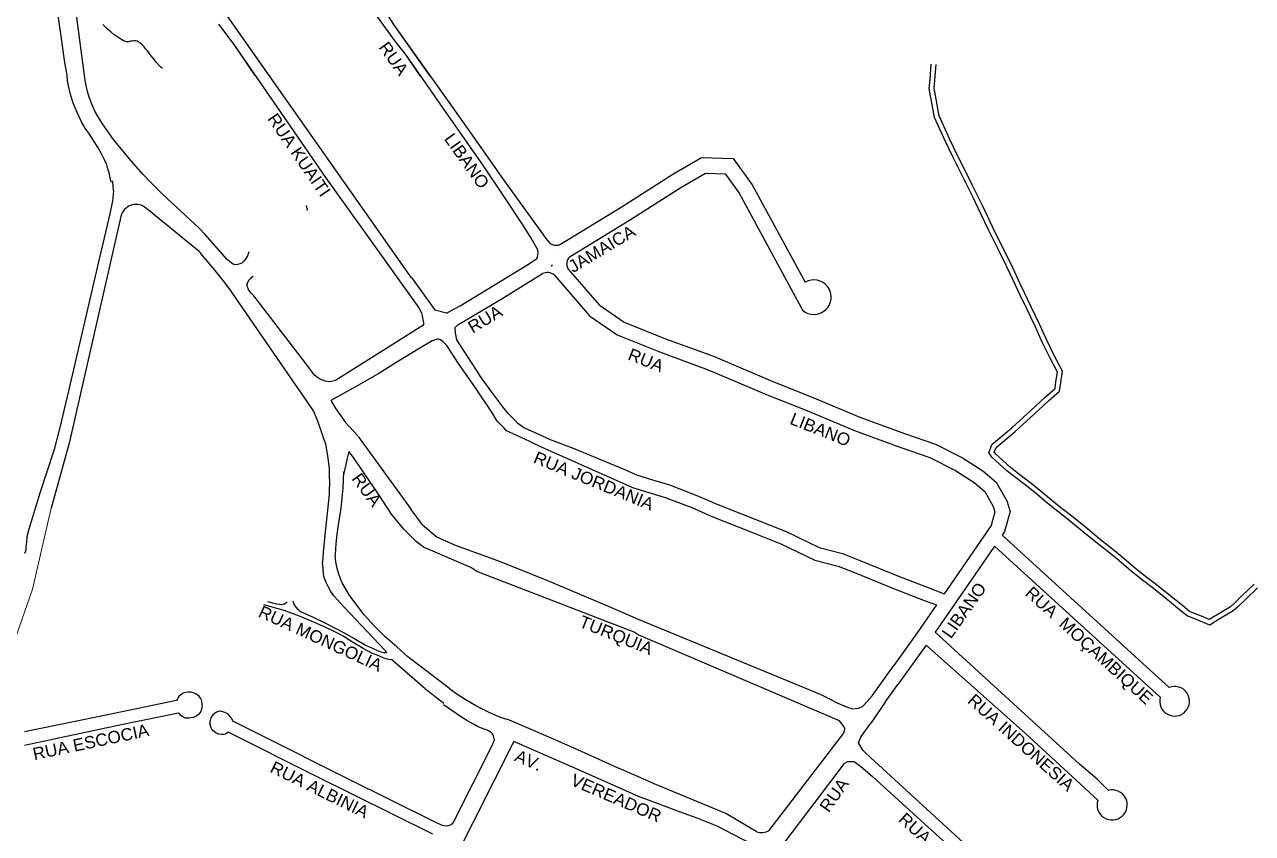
# Model space of a CAD drawing. Header units: millimetres. Extents: x 583 to 26013, y 350 to 21391.
# Drawn here: x 15091 to 16091, y 15266 to 15925 of the extents above; entities that cross this region are included whole.
import ezdxf

# ---------------------------------------------------------------- set-up
doc = ezdxf.new("R2010")
doc.units = ezdxf.units.MM
for name, color, linetype in [('105-QUADRAS_ESTRADAS', 80, 'Continuous'), ('110-CERCA_DE_ARAME', 10, 'Continuous'), ('145-', 130, 'Continuous')]:
    doc.layers.add(name, color=color, linetype=linetype)
doc.styles.add('EU', font='arial.ttf', dxfattribs={"height": 10})

msp = doc.modelspace()

# ---------------------------------------------------------------- linework, layer by layer
at = {"color": 0, "linetype": 'Continuous'}
for p, q in [((15533.98996, 15725.97967), (15559.052, 15696.82597)), ((15881.11907, 15500.22698), (16016.08877, 15377.2785)), ((15887.27842, 15509.2254), (16023.36169, 15385.26253))]:
    msp.add_line(p, q, dxfattribs=at)
at = {"color": 0, "linetype": 'Continuous', "lineweight": 20}
for p, q in [((15097.76941, 15465.21127), (15112.91551, 15531.20241)), ((15069.21551, 15384.00241), (15097.76941, 15465.21127))]:
    msp.add_line(p, q, dxfattribs=at)
at = {"color": 0, "linetype": 'Continuous'}
for points in [[(16095.30476, 15466.45532), (16085.69403, 15457.15603), (16079.19941, 15450.8723), (16075.50105, 15447.70677), (16065.94939, 15441.90278), (16061.19882, 15439.01613), (16056.39281, 15436.09579), (16048.04769, 15439.48644), (16037.91545, 15443.60319), (16031.83803, 15448.55205), (16025.15013, 15453.99802), (16017.33753, 15460.35985), (16009.38523, 15466.5241), (16000.5981, 15473.33546), (15992.08133, 15480.2379), (15982.29625, 15488.6003), (15974.94117, 15494.5118), (15964.924, 15502.47151), (15952.55429, 15512.61148), (15940.13529, 15522.60838), (15932.65433, 15528.46882), (15923.45371, 15535.94375), (15915.43086, 15542.58115), (15908.36625, 15548.32644), (15898.22868, 15556.19539), (15891.21101, 15561.64262), (15881.90152, 15570.04281), (15878.95019, 15572.75949), (15876.4799, 15576.69373), (15877.68865, 15579.82598), (15878.96112, 15583.12334), (15895.23358, 15596.7885), (15910.64459, 15610.8772), (15922.47291, 15621.60759), (15930.37937, 15628.73456), (15931.15266, 15634.22653), (15932.25643, 15642.06571), (15926.15593, 15653.92137), (15919.95416, 15666.50697), (15914.13465, 15679.58843), (15907.37822, 15693.63272), (15901.9429, 15704.89907), (15898.07665, 15712.91168), (15891.21529, 15727.77405), (15883.97985, 15742.1554), (15876.16669, 15758.15982), (15867.63122, 15776.0931), (15863.65895, 15784.24999), (15859.4256, 15792.94301), (15854.51902, 15802.85432), (15846.91852, 15817.99022), (15841.1218, 15829.97284), (15836.18818, 15840.7145), (15832.08658, 15849.64466), (15827.95662, 15873.1536), (15827.95662, 15873.1536), (15828.56791, 15880.41577), (15829.63554, 15893.09932)], [(16092.52179, 15469.32849), (16082.91256, 15460.03065), (16076.5057, 15453.83183), (16073.14656, 15450.95664), (16063.87223, 15445.32117), (16059.12166, 15442.43452), (16056.0348, 15440.55881), (16049.55336, 15443.19223), (16039.97641, 15447.08337), (16034.36376, 15451.65377), (16027.67587, 15457.09974), (16019.82605, 15463.49187), (16011.83582, 15469.68552), (16003.08296, 15476.47033), (15994.64039, 15483.31263), (15984.84912, 15491.68031), (15977.43836, 15497.63657), (15967.43629, 15505.58427), (15955.07636, 15515.71623), (15942.62287, 15525.74089), (15935.14902, 15531.59576), (15925.98977, 15539.03708), (15917.96767, 15545.67385), (15910.8548, 15551.4584), (15900.68137, 15559.35519), (15893.78071, 15564.71159), (15884.59593, 15572.99925), (15882.05309, 15575.33992), (15880.93323, 15577.12342), (15881.42042, 15578.38587), (15882.32212, 15580.72246), (15897.8704, 15593.77946), (15913.33786, 15607.91978), (15925.1558, 15618.64075), (15934.13757, 15626.73701), (15935.11359, 15633.66883), (15936.39451, 15642.76614), (15929.72858, 15655.72063), (15923.5769, 15668.20458), (15917.76508, 15681.26877), (15910.98183, 15695.36879), (15905.54555, 15706.63713), (15901.69402, 15714.61925), (15894.81877, 15729.51171), (15887.56387, 15743.93174), (15879.76993, 15759.89679), (15871.2353, 15777.82831), (15867.25519, 15786.0013), (15863.01615, 15794.706), (15858.09875, 15804.63915), (15850.50643, 15819.75878), (15844.74002, 15831.67873), (15839.82311, 15842.38401), (15835.93694, 15850.84514), (15831.98602, 15873.33489), (15832.55381, 15880.08026), (15833.62145, 15892.76381)], [(15527.75833, 15746.26424), (15577.02209, 15776.59081), (15619.00102, 15803.34849), (15642.42773, 15816.96897), (15668.32561, 15816.10049), (15683.72201, 15794.70317), (15710.35048, 15745.74889), (15726.83868, 15715.32209)], [(15535.44823, 15736.2138), (15583.70609, 15765.92114), (15625.55137, 15792.59363), (15645.62512, 15804.26467), (15661.71992, 15803.72494), (15673.04042, 15787.99214), (15699.28601, 15739.74176), (15717.16854, 15706.7419), (15723.52187, 15694.82744), (15724.69847, 15692.62094)], [(15522.62186, 15721.11781), (15551.11738, 15687.97007), (15573.78102, 15672.45032), (15609.03114, 15658.27363), (15647.86046, 15644.02079), (15695.95742, 15623.52035), (15728.20981, 15610.78306), (15767.19774, 15594.47145), (15803.89742, 15581.10213), (15828.46298, 15572.55045), (15849.22478, 15562.09836), (15864.59811, 15552.12141), (15873.15635, 15544.83663), (15880.12979, 15532.6425), (15881.45535, 15528.43602), (15878.44411, 15517.19212), (15840.0599, 15461.3899)], [(15559.052, 15696.82597), (15579.3776, 15682.90728), (15613.26304, 15669.27943), (15652.20605, 15654.98486), (15700.43499, 15634.42816), (15732.65083, 15621.70531), (15771.4931, 15605.45464), (15807.85346, 15592.20893), (15833.07167, 15583.43005), (15855.10222, 15572.33924), (15871.65785, 15561.595), (15882.36784, 15552.47865), (15890.9937, 15537.39502), (15893.73253, 15528.70373), (15889.31146, 15512.19554), (15887.27842, 15509.2254)], [(15588.70931, 15558.78566), (15603.4929, 15554.15297), (15616.28085, 15550.28352), (15638.6972, 15541.68553), (15654.45562, 15534.73604), (15686.62547, 15522.04996), (15711.48629, 15512.16673), (15738.422, 15499.17121), (15757.16565, 15494.27412), (15772.31437, 15488.31104), (15802.87487, 15475.82527), (15828.50742, 15465.9921), (15840.0599, 15461.3899)], [(15585.47979, 15548.47983), (15600.31413, 15543.83123), (15612.77847, 15540.0597), (15634.58194, 15531.69679), (15650.29404, 15524.76773), (15682.64959, 15512.00842), (15707.13943, 15502.27267), (15734.67537, 15488.98756), (15753.81077, 15483.98812), (15768.29395, 15478.28701), (15798.89795, 15465.78347), (15824.57894, 15455.93172), (15833.91834, 15452.52699)], [(15881.11907, 15500.22698), (15865.17342, 15476.93138), (15832.79909, 15430.21187)], [(15833.91834, 15452.52699), (15818.19228, 15429.83265), (15799.04345, 15403.14647)], [(15825.41771, 15419.67814), (15802.43269, 15387.63724)]]:
    msp.add_lwpolyline(points, dxfattribs=at)
for centre, radius, start, end in [((15524.11257, 15753.7737), 8.34767, 214.04231707, 307.33646774), ((15540.49473, 15730.27376), 7.7943, 130.35033923, 213.43061716), ((15516.73755, 15713.94407), 9.27834, 50.6394553, 114.62607671), ((15733.9491, 15703.20027), 14.05334, 228.83339306, 120.39506096), ((16027.73348, 15373.97552), 12.10409, 164.16420897, 111.1728843), ((15976.88298, 15289.49934), 12.26275, 161.18408638, 103.7803603)]:
    msp.add_arc(centre, radius, start, end, dxfattribs=at)
at = {"layer": '105-QUADRAS_ESTRADAS', "color": 0, "linetype": 'Continuous'}
for p, q in [((15391.92364, 15925.23204), (15371.16364, 15958.15504)), ((15140.01551, 15884.00241), (15131.31551, 15948.70241)), ((15254.2141, 15934.87128), (15405.94023, 15718.86888)), ((15254.2141, 15934.87128), (15290.2141, 15883.87128)), ((15392.94082, 15911.70148), (15378.12997, 15932.43025)), ((15249.21843, 15925.65203), (15261.58034, 15908.89184)), ((15437.00364, 15862.02404), (15391.92364, 15925.23204)), ((15421.00364, 15884.02404), (15391.92364, 15925.23204)), ((15402.09136, 15900.13617), (15392.94082, 15911.70148)), ((15261.58034, 15908.89184), (15296.56014, 15858.17043)), ((15261.58034, 15908.89184), (15278.58034, 15883.89184)), ((15418.42048, 15876.61154), (15402.09136, 15900.13617)), ((15413.42048, 15883.61154), (15402.09136, 15900.13617)), ((15140.01551, 15884.00241), (15140.01551, 15884.00241)), ((15140.51551, 15879.80241), (15140.01551, 15883.90241)), ((15141.41551, 15875.50241), (15140.51551, 15879.80241)), ((15142.31551, 15870.80241), (15141.41551, 15875.50241)), ((15143.71551, 15866.10241), (15142.31551, 15870.80241)), ((15436.37197, 15851.02042), (15418.42048, 15876.61154)), ((15146.11551, 15859.80241), (15143.71551, 15866.10241)), ((15148.51551, 15854.70241), (15146.11551, 15859.80241)), ((15459.33964, 15830.48404), (15437.00364, 15862.02404)), ((15151.11551, 15850.20241), (15148.51551, 15854.70241)), ((15154.61551, 15844.40241), (15151.11551, 15850.20241)), ((15296.56014, 15858.17043), (15336.15051, 15800.56827)), ((15464.34794, 15810.93864), (15436.37197, 15851.02042)), ((15163.61551, 15831.70241), (15154.61551, 15844.40241)), ((15176.41551, 15816.10241), (15163.61551, 15831.70241)), ((15481.43864, 15798.75304), (15459.33964, 15830.48404)), ((15187.51551, 15803.30241), (15176.41551, 15816.10241)), ((15481.49238, 15785.37236), (15464.34794, 15810.93864)), ((15194.41551, 15796.10241), (15187.51551, 15803.30241)), ((15336.15051, 15800.56827), (15365.77871, 15759.36585)), ((15163.51551, 15789.90241), (15162.71551, 15781.60241)), ((15163.41551, 15794.90241), (15162.81551, 15798.00241)), ((15163.51551, 15789.90241), (15163.41551, 15794.90241)), ((15203.61551, 15787.20241), (15194.41551, 15796.10241)), ((15517.48781, 15748.69471), (15481.43864, 15798.75304)), ((15162.71551, 15781.60241), (15160.51551, 15771.10241)), ((15233.31551, 15759.30241), (15203.61551, 15787.20241)), ((15497.38672, 15761.28201), (15481.49238, 15785.37236)), ((15160.51551, 15771.10241), (15151.41551, 15731.90241)), ((15169.71551, 15770.00241), (15169.01551, 15766.40241)), ((15170.61551, 15771.80241), (15169.71551, 15770.00241)), ((15172.31551, 15774.20241), (15170.61551, 15771.80241)), ((15174.41551, 15776.20241), (15172.31551, 15774.20241)), ((15176.11551, 15777.30241), (15174.41551, 15776.20241)), ((15178.51551, 15778.30241), (15176.11551, 15777.30241)), ((15180.21551, 15778.70241), (15178.51551, 15778.30241)), ((15181.81551, 15778.80241), (15180.21551, 15778.70241)), ((15183.81551, 15778.80241), (15181.81551, 15778.80241)), ((15186.11551, 15778.00241), (15183.81551, 15778.80241)), ((15187.81551, 15777.20241), (15186.11551, 15778.00241)), ((15190.71551, 15775.10241), (15187.81551, 15777.20241)), ((15194.21551, 15772.50241), (15190.71551, 15775.10241)), ((15197.81551, 15769.50241), (15194.21551, 15772.50241)), ((15321.71551, 15773.90241), (15320.81551, 15777.80241)), ((15169.01551, 15766.40241), (15127.41551, 15584.20241)), ((15233.41551, 15740.30241), (15197.81551, 15769.50241)), ((15503.85944, 15751.25351), (15497.38672, 15761.28201)), ((15238.21551, 15754.20241), (15233.31551, 15759.30241)), ((15256.11551, 15733.90241), (15238.21551, 15754.20241)), ((15365.77871, 15759.36585), (15412.22597, 15694.42918)), ((15509.1205, 15741.74306), (15503.85944, 15751.25351)), ((15234.41551, 15739.40241), (15233.41551, 15740.30241)), ((15273.81551, 15740.10241), (15272.61551, 15736.90241)), ((15509.40161, 15739.64964), (15509.1205, 15741.74306)), ((15521.60723, 15742.47765), (15521.56764, 15742.61304)), ((15151.41551, 15731.90241), (15130.31551, 15640.70241)), ((15235.11551, 15738.60241), (15234.41551, 15739.40241)), ((15236.21551, 15737.20241), (15235.11551, 15738.60241)), ((15246.41551, 15725.00241), (15236.21551, 15737.20241)), ((15258.31551, 15731.90241), (15256.11551, 15733.90241)), ((15260.41551, 15730.30241), (15258.31551, 15731.90241)), ((15262.61551, 15729.50241), (15260.41551, 15730.30241)), ((15264.61551, 15729.80241), (15262.61551, 15729.50241)), ((15266.61551, 15730.20241), (15264.61551, 15729.80241)), ((15268.01551, 15731.00241), (15266.61551, 15730.20241)), ((15269.81551, 15732.50241), (15268.01551, 15731.00241)), ((15271.11551, 15734.20241), (15269.81551, 15732.50241)), ((15272.61551, 15736.90241), (15271.11551, 15734.20241)), ((15446.03883, 15696.17328), (15501.48363, 15730.13181)), ((15501.48363, 15730.13181), (15508.36691, 15734.81006)), ((15508.36691, 15734.81006), (15508.79354, 15735.61881)), ((15508.79354, 15735.61881), (15509.25598, 15737.49238)), ((15509.25598, 15737.49238), (15509.40161, 15739.64964)), ((15253.31551, 15716.60241), (15246.41551, 15725.00241)), ((15277.31551, 15719.90241), (15275.21551, 15718.50241)), ((15479.24391, 15701.64424), (15512.87131, 15722.37851)), ((15512.87131, 15722.37851), (15513.15229, 15722.60931)), ((15513.15229, 15722.60931), (15513.15229, 15722.60931)), ((15520.06108, 15728.77277), (15520.99636, 15729.60715)), ((15259.41551, 15708.10241), (15253.31551, 15716.60241)), ((15272.61551, 15715.20241), (15272.31551, 15713.50241)), ((15272.61551, 15711.70241), (15272.31551, 15713.50241)), ((15273.71551, 15716.90241), (15272.61551, 15715.20241)), ((15273.31551, 15710.00241), (15272.61551, 15711.70241)), ((15274.61551, 15707.80241), (15273.31551, 15710.00241)), ((15275.21551, 15718.50241), (15273.71551, 15716.90241)), ((15406.34876, 15719.15716), (15424.08249, 15694.14059)), ((15264.01551, 15701.30241), (15259.41551, 15708.10241)), ((15272.01551, 15690.00241), (15264.01551, 15701.30241)), ((15275.81551, 15706.40241), (15274.61551, 15707.80241)), ((15277.81551, 15704.20241), (15275.81551, 15706.40241)), ((15279.71551, 15701.90241), (15277.81551, 15704.20241)), ((15323.82193, 15644.49071), (15279.71551, 15701.90241)), ((15443.9411, 15680.64687), (15479.22343, 15701.63184)), ((15324.91551, 15613.10241), (15272.01551, 15690.00241)), ((15412.22597, 15694.42918), (15414.35904, 15690.35318)), ((15414.35904, 15690.35318), (15414.80149, 15689.30654)), ((15424.08249, 15694.14059), (15425.21872, 15692.84042)), ((15425.21872, 15692.84042), (15425.31996, 15692.77757)), ((15425.31996, 15692.77757), (15434.78591, 15690.45174)), ((15434.78591, 15690.45174), (15435.40232, 15690.37893)), ((15435.40232, 15690.37893), (15436.25645, 15690.97002)), ((15436.25645, 15690.97002), (15446.03883, 15696.17328)), ((15415.61365, 15680.18554), (15414.21335, 15679.18213)), ((15414.80149, 15689.30654), (15416.16077, 15682.23926)), ((15416.07192, 15680.80595), (15415.61365, 15680.18554)), ((15416.16077, 15682.23926), (15416.07192, 15680.80595)), ((15441.81002, 15678.3438), (15443.9411, 15680.64687)), ((15412.47931, 15678.09395), (15344.44392, 15635.24694)), ((15414.21335, 15679.18213), (15412.47931, 15678.09395)), ((15442.15321, 15674.1157), (15441.81002, 15678.3438)), ((15443.21417, 15668.54824), (15442.15321, 15674.1157)), ((15411.71891, 15660.78636), (15394.41619, 15650.27754)), ((15423.20735, 15667.54575), (15411.71891, 15660.78636)), ((15423.77262, 15667.94384), (15423.20735, 15667.54575)), ((15423.77262, 15667.94384), (15427.47482, 15669.35539)), ((15430.0421, 15668.37027), (15427.47482, 15669.35539)), ((15431.95932, 15666.8378), (15430.0421, 15668.37027)), ((15435.19562, 15663.86954), (15431.95932, 15666.8378)), ((15444.46132, 15649.219), (15435.19562, 15663.86954)), ((15462.32782, 15639.04648), (15443.21417, 15668.54824)), ((15394.41619, 15650.27754), (15379.58359, 15640.87648)), ((15130.31551, 15640.70241), (15120.11551, 15598.20241)), ((15325.58691, 15641.93218), (15323.82193, 15644.49071)), ((15327.42591, 15639.63976), (15325.58691, 15641.93218)), ((15379.58359, 15640.87648), (15361.20321, 15630.31782)), ((15458.49763, 15629.34123), (15444.46132, 15649.219)), ((15471.72116, 15625.87582), (15461.58988, 15639.74048)), ((15329.76379, 15637.82676), (15327.42591, 15639.63976)), ((15332.22455, 15636.13573), (15329.76379, 15637.82676)), ((15334.82044, 15635.16684), (15332.22455, 15636.13573)), ((15335.79822, 15634.81794), (15334.82044, 15635.16684)), ((15339.75634, 15634.17484), (15335.79822, 15634.81794)), ((15344.33284, 15635.22154), (15339.75634, 15634.17484)), ((15361.20321, 15630.31782), (15340.48076, 15618.90666)), ((15344.44392, 15635.24694), (15344.33517, 15635.21133)), ((15471.67248, 15609.36923), (15458.49763, 15629.34123)), ((15479.89533, 15614.93796), (15471.72116, 15625.87582)), ((15326.41551, 15610.50241), (15324.91551, 15613.10241)), ((15329.41551, 15603.50241), (15326.41551, 15610.50241)), ((15340.48076, 15618.90666), (15344.78921, 15612.08974)), ((15344.78921, 15612.08974), (15352.63917, 15600.96696)), ((15484.79562, 15608.67054), (15479.89533, 15614.93796)), ((15332.21551, 15595.90241), (15329.41551, 15603.50241)), ((15362.55964, 15590.29304), (15352.63917, 15600.96696)), ((15475.98797, 15602.21837), (15471.67248, 15609.36923)), ((15481.94995, 15596.08325), (15475.98797, 15602.21837)), ((15490.58483, 15602.71321), (15484.79562, 15608.67054)), ((15492.97516, 15600.3326), (15490.58483, 15602.71321)), ((15496.64878, 15597.42975), (15492.97516, 15600.3326)), ((15120.11551, 15598.20241), (15115.21551, 15579.00241)), ((15334.71551, 15588.60241), (15332.21551, 15595.90241)), ((15483.72296, 15594.31745), (15481.94995, 15596.08325)), ((15491.95734, 15590.43341), (15483.72296, 15594.31745)), ((15502.70307, 15585.47576), (15491.95734, 15590.43341)), ((15497.44767, 15596.978), (15496.64878, 15597.42975)), ((15498.65952, 15596.58422), (15497.44767, 15596.978)), ((15509.55342, 15591.5582), (15498.65952, 15596.58422)), ((15519.49184, 15586.82368), (15509.55342, 15591.5582)), ((15127.41551, 15584.20241), (15112.91551, 15531.20241)), ((15336.41551, 15583.30241), (15334.71551, 15588.60241)), ((15338.11551, 15573.90241), (15336.41551, 15583.30241)), ((15512.73412, 15580.69711), (15502.70307, 15585.47576)), ((15585.47979, 15548.47983), (15512.73412, 15580.69711)), ((15538.21995, 15579.98206), (15519.49184, 15586.82368)), ((15579.37151, 15562.75171), (15538.21995, 15579.98206)), ((15115.21551, 15579.00241), (15103.61551, 15543.50241)), ((15339.41551, 15563.50241), (15338.11551, 15573.90241)), ((15354.00845, 15572.12655), (15352.74115, 15566.97262)), ((15355.15286, 15577.34019), (15354.00845, 15572.12655)), ((15359.11902, 15572.49562), (15355.15286, 15577.34019)), ((15379.98824, 15541.82952), (15359.11902, 15572.49562)), ((15339.51551, 15555.20241), (15339.41551, 15563.50241)), ((15350.81551, 15560.80241), (15350.31551, 15547.70241)), ((15352.74115, 15566.97262), (15350.93299, 15558.71315)), ((15588.70931, 15558.78566), (15579.37151, 15562.75171)), ((15339.51551, 15555.20241), (15339.11551, 15542.50241)), ((15591.23878, 15557.60915), (15591.23878, 15557.60915)), ((15103.61551, 15543.50241), (15094.61551, 15514.10241)), ((15339.11551, 15542.50241), (15335.81551, 15509.40241)), ((15350.31551, 15547.70241), (15348.61551, 15531.40241)), ((15390.10765, 15526.49769), (15379.98824, 15541.82952)), ((15591.52283, 15549.46846), (15591.52283, 15549.46846)), ((15348.61551, 15531.40241), (15346.51551, 15517.60241)), ((15400.0355, 15514.30886), (15390.10765, 15526.49769)), ((15094.61551, 15514.10241), (15093.11551, 15507.80241)), ((15345.41551, 15510.10241), (15344.91551, 15505.00241)), ((15346.51551, 15517.60241), (15345.41551, 15510.10241)), ((15410.0105, 15504.18047), (15400.0355, 15514.30886)), ((15092.61551, 15503.60241), (15092.31551, 15500.20241)), ((15092.31551, 15500.20241), (15092.31551, 15497.70241)), ((15093.11551, 15507.80241), (15092.61551, 15503.60241)), ((15335.81551, 15509.40241), (15334.31551, 15495.40241)), ((15344.91551, 15505.00241), (15344.41551, 15498.80241)), ((15416.14891, 15499.41022), (15410.0105, 15504.18047)), ((15092.01551, 15496.20241), (15091.21551, 15494.30241)), ((15091.21551, 15494.30241), (15091.21551, 15494.30241)), ((15092.31551, 15497.70241), (15092.01551, 15496.20241)), ((15334.31551, 15495.40241), (15333.91551, 15487.40241)), ((15344.41551, 15498.80241), (15344.21551, 15492.70241)), ((15344.71551, 15487.50241), (15344.21551, 15492.70241)), ((15454.61689, 15482.90477), (15416.14891, 15499.41022)), ((15334.21551, 15481.60241), (15333.91551, 15487.40241)), ((15334.71551, 15477.40241), (15334.21551, 15481.60241)), ((15345.71551, 15482.10241), (15344.71551, 15487.50241)), ((15347.21551, 15477.40241), (15345.71551, 15482.10241)), ((15459.5367, 15479.70566), (15454.61689, 15482.90477)), ((15478.46667, 15487.93747), (15516.98842, 15472.40368)), ((15335.11551, 15474.70241), (15334.71551, 15477.40241)), ((15336.71551, 15470.70241), (15335.11551, 15474.70241)), ((15338.61551, 15467.00241), (15336.71551, 15470.70241)), ((15349.61551, 15471.10241), (15347.21551, 15477.40241)), ((15352.41551, 15465.80241), (15349.61551, 15471.10241)), ((15587.49848, 15430.21152), (15459.5367, 15479.70566)), ((15517.01715, 15472.39179), (15567.79903, 15450.82609)), ((15340.61551, 15463.40241), (15338.61551, 15467.00241)), ((15342.91551, 15459.90241), (15340.61551, 15463.40241)), ((15345.91551, 15456.60241), (15342.91551, 15459.90241)), ((15355.61551, 15460.60241), (15352.41551, 15465.80241)), ((15361.71551, 15452.30241), (15355.61551, 15460.60241)), ((15302.61551, 15447.90241), (15286.01551, 15452.50241)), ((15296.71551, 15453.10241), (15289.21551, 15455.00241)), ((15298.81551, 15452.70241), (15296.71551, 15453.10241)), ((15300.21551, 15452.60241), (15298.81551, 15452.70241)), ((15301.21551, 15452.70241), (15300.21551, 15452.60241)), ((15302.81551, 15453.20241), (15301.21551, 15452.70241)), ((15304.11551, 15454.10241), (15302.81551, 15453.20241)), ((15305.01551, 15454.90241), (15304.11551, 15454.10241)), ((15310.61551, 15453.10241), (15309.81551, 15455.30241)), ((15312.31551, 15450.50241), (15310.61551, 15453.10241)), ((15314.01551, 15448.70241), (15312.31551, 15450.50241)), ((15348.21551, 15454.10241), (15345.91551, 15456.60241)), ((15351.41551, 15450.60241), (15348.21551, 15454.10241)), ((15384.61551, 15415.70241), (15351.41551, 15450.60241)), ((15367.81551, 15444.50241), (15361.71551, 15452.30241)), ((15567.79903, 15450.82609), (15590.79903, 15440.82609)), ((15316.41551, 15442.70241), (15302.61551, 15447.90241)), ((15315.81551, 15446.90241), (15314.01551, 15448.70241)), ((15316.61551, 15446.50241), (15315.81551, 15446.90241)), ((15329.21551, 15437.40241), (15316.41551, 15442.70241)), ((15325.81551, 15442.40241), (15316.61551, 15446.50241)), ((15337.71551, 15436.90241), (15325.81551, 15442.40241)), ((15376.01551, 15435.50241), (15367.81551, 15444.50241)), ((15590.79903, 15440.82609), (15739.2083, 15379.6279)), ((15337.11551, 15433.80241), (15329.21551, 15437.40241)), ((15342.21551, 15431.30241), (15337.11551, 15433.80241)), ((15352.21551, 15429.20241), (15337.71551, 15436.90241)), ((15347.01551, 15428.80241), (15342.21551, 15431.30241)), ((15384.91551, 15426.60241), (15376.01551, 15435.50241)), ((15590.76439, 15428.12819), (15587.49848, 15430.21152)), ((15950.20561, 15322.74988), (15832.79909, 15430.21187)), ((15350.51551, 15426.90241), (15347.01551, 15428.80241)), ((15358.21551, 15422.10241), (15350.51551, 15426.90241)), ((15359.21551, 15425.10241), (15352.21551, 15429.20241)), ((15367.01551, 15416.90241), (15358.21551, 15422.10241)), ((15367.91551, 15420.00241), (15359.21551, 15425.10241)), ((15371.41551, 15418.30241), (15367.91551, 15420.00241)), ((15394.31551, 15418.20241), (15384.91551, 15426.60241)), ((15754.76439, 15358.12819), (15590.76439, 15428.12819)), ((15374.11551, 15413.20241), (15367.01551, 15416.90241)), ((15375.21551, 15416.60241), (15371.41551, 15418.30241)), ((15379.71551, 15410.90241), (15374.11551, 15413.20241)), ((15378.91551, 15415.00241), (15375.21551, 15416.60241)), ((15381.71551, 15414.00241), (15378.91551, 15415.00241)), ((15383.81551, 15409.20241), (15379.71551, 15410.90241)), ((15383.71551, 15413.40241), (15381.71551, 15414.00241)), ((15384.51551, 15413.30241), (15383.71551, 15413.40241)), ((15385.71551, 15413.40241), (15384.51551, 15413.30241)), ((15385.41551, 15414.80241), (15384.61551, 15415.70241)), ((15385.71551, 15414.10241), (15385.41551, 15414.80241)), ((15385.71551, 15414.10241), (15385.71551, 15413.40241)), ((15403.31551, 15410.30241), (15394.31551, 15418.20241)), ((15413.31551, 15402.50241), (15403.31551, 15410.30241)), ((15825.41771, 15419.67814), (15906.23593, 15347.73928)), ((15387.91551, 15408.00241), (15383.81551, 15409.20241)), ((15390.31551, 15407.80241), (15387.91551, 15408.00241)), ((15417.31551, 15384.00241), (15390.31551, 15407.80241)), ((15437.51551, 15384.00241), (15413.31551, 15402.50241)), ((15781.36145, 15378.41602), (15799.04345, 15403.14647)), ((15220.21551, 15380.50241), (15218.61551, 15379.50241)), ((15222.21551, 15381.20241), (15220.21551, 15380.50241)), ((15224.51551, 15381.50241), (15222.21551, 15381.20241)), ((15226.71551, 15381.40241), (15224.51551, 15381.50241)), ((15229.41551, 15380.60241), (15226.71551, 15381.40241)), ((15231.01551, 15379.80241), (15229.41551, 15380.60241)), ((15233.01551, 15378.30241), (15231.01551, 15379.80241)), ((15417.31551, 15384.00241), (15417.31551, 15384.00241)), ((15420.01551, 15381.80241), (15417.31551, 15383.90241)), ((15425.61551, 15377.50241), (15420.01551, 15381.80241)), ((15437.51551, 15384.00241), (15437.51551, 15384.00241)), ((15442.31551, 15380.20241), (15437.51551, 15383.90241)), ((15449.91551, 15375.40241), (15442.31551, 15380.20241)), ((15791.97755, 15373.20573), (15802.43269, 15387.63724)), ((15214.81551, 15374.60241), (15156.31551, 15362.30241)), ((15215.61551, 15376.00241), (15214.81551, 15374.60241)), ((15216.91551, 15377.90241), (15215.61551, 15376.00241)), ((15218.61551, 15379.50241), (15216.91551, 15377.90241)), ((15234.41551, 15376.40241), (15233.01551, 15378.30241)), ((15235.51551, 15374.20241), (15234.41551, 15376.40241)), ((15235.91551, 15370.90241), (15235.51551, 15374.20241)), ((15235.91551, 15370.90241), (15235.61551, 15368.50241)), ((15432.71551, 15372.20241), (15425.61551, 15377.50241)), ((15447.81551, 15360.40241), (15432.31551, 15371.20241)), ((15459.31551, 15370.10241), (15449.91551, 15375.40241)), ((15468.91551, 15365.10241), (15459.31551, 15370.10241)), ((15739.2083, 15379.6279), (15747.26689, 15375.57308)), ((15747.26689, 15375.57308), (15753.42835, 15372.50187)), ((15753.42835, 15372.50187), (15757.17104, 15370.69461)), ((15757.17104, 15370.69461), (15762.0318, 15369.01308)), ((15773.55478, 15369.67282), (15777.50393, 15373.82336)), ((15777.50393, 15373.82336), (15781.36145, 15378.41602)), ((15791.97755, 15373.20573), (15780.34355, 15356.15973)), ((15216.51551, 15364.40241), (15171.11551, 15355.10241)), ((15217.31551, 15363.70241), (15216.51551, 15364.40241)), ((15218.51551, 15362.30241), (15217.31551, 15363.70241)), ((15220.51551, 15361.10241), (15218.51551, 15362.30241)), ((15222.31551, 15360.30241), (15220.51551, 15361.10241)), ((15224.91551, 15360.10241), (15222.31551, 15360.30241)), ((15228.61551, 15360.70241), (15224.91551, 15360.10241)), ((15231.41551, 15362.10241), (15228.61551, 15360.70241)), ((15233.11551, 15363.60241), (15231.41551, 15362.10241)), ((15234.61551, 15365.70241), (15233.11551, 15363.60241)), ((15235.61551, 15368.50241), (15234.61551, 15365.70241)), ((15243.21551, 15360.90241), (15242.51551, 15359.30241)), ((15244.41551, 15362.80241), (15243.21551, 15360.90241)), ((15245.61551, 15363.80241), (15244.41551, 15362.80241)), ((15247.61551, 15365.20241), (15245.61551, 15363.80241)), ((15249.41551, 15365.70241), (15247.61551, 15365.20241)), ((15250.91551, 15365.80241), (15249.41551, 15365.70241)), ((15254.31551, 15364.90241), (15250.91551, 15365.80241)), ((15256.71551, 15363.70241), (15254.31551, 15364.90241)), ((15258.71551, 15361.70241), (15256.71551, 15363.70241)), ((15260.11551, 15359.40241), (15258.71551, 15361.70241)), ((15451.31551, 15358.40241), (15447.81551, 15360.40241)), ((15477.41551, 15361.30241), (15468.91551, 15365.10241)), ((15483.11551, 15359.40241), (15477.41551, 15361.30241)), ((15762.0318, 15369.01308), (15762.29169, 15368.99548)), ((15762.29169, 15368.99548), (15763.99787, 15368.38286)), ((15763.99787, 15368.38286), (15765.26961, 15367.88653)), ((15765.26961, 15367.88653), (15770.44336, 15368.22358)), ((15770.44336, 15368.22358), (15773.55478, 15369.67282)), ((15171.11551, 15355.10241), (15091.21551, 15337.90241)), ((15119.11551, 15354.80241), (15091.21551, 15349.10241)), ((15242.51551, 15359.30241), (15242.11551, 15357.60241)), ((15242.11551, 15357.60241), (15242.11551, 15355.60241)), ((15242.51551, 15353.90241), (15242.11551, 15355.60241)), ((15243.01551, 15352.40241), (15242.51551, 15353.90241)), ((15243.61551, 15351.20241), (15243.01551, 15352.40241)), ((15244.51551, 15350.10241), (15243.61551, 15351.20241)), ((15245.61551, 15349.30241), (15244.51551, 15350.10241)), ((15260.71551, 15357.70241), (15260.11551, 15359.40241)), ((15283.71551, 15346.30241), (15260.71551, 15357.70241)), ((15456.81551, 15355.40241), (15451.31551, 15358.40241)), ((15460.11551, 15353.50241), (15456.81551, 15355.40241)), ((15464.61551, 15351.60241), (15460.11551, 15353.50241)), ((15468.01551, 15350.40241), (15464.61551, 15351.60241)), ((15469.61551, 15349.60241), (15468.01551, 15350.40241)), ((15484.71551, 15359.10241), (15483.11551, 15359.40241)), ((15486.01551, 15358.70241), (15484.71551, 15359.10241)), ((15517.51551, 15345.00241), (15486.01551, 15358.70241)), ((15754.95176, 15357.97302), (15754.76439, 15358.12819)), ((15758.65716, 15353.2296), (15754.95176, 15357.97302)), ((15758.32847, 15348.49582), (15758.96922, 15350.17015)), ((15759.24579, 15352.05526), (15758.65716, 15353.2296)), ((15758.96922, 15350.17015), (15759.22261, 15351.09263)), ((15759.22261, 15351.09263), (15759.24579, 15352.05526)), ((15772.55145, 15345.21207), (15780.31536, 15356.11928)), ((15091.21551, 15349.10241), (15091.21551, 15349.10241)), ((15247.31551, 15348.10241), (15245.61551, 15349.30241)), ((15249.31551, 15347.20241), (15247.31551, 15348.10241)), ((15251.51551, 15346.90241), (15249.31551, 15347.20241)), ((15253.11551, 15346.90241), (15251.51551, 15346.90241)), ((15254.91551, 15347.30241), (15253.11551, 15346.90241)), ((15255.71551, 15347.70241), (15254.91551, 15347.30241)), ((15256.61551, 15348.60241), (15255.71551, 15347.70241)), ((15256.91551, 15348.90241), (15256.61551, 15348.60241)), ((15327.31551, 15313.40241), (15256.91551, 15348.90241)), ((15353.31551, 15311.40241), (15283.71551, 15346.30241)), ((15489.61551, 15341.20241), (15456.41551, 15275.60241)), ((15471.01551, 15348.70241), (15469.61551, 15349.60241)), ((15472.11551, 15347.60241), (15471.01551, 15348.70241)), ((15472.91551, 15340.40241), (15471.91551, 15338.30241)), ((15473.01551, 15345.80241), (15472.11551, 15347.60241)), ((15473.51551, 15342.10241), (15472.91551, 15340.40241)), ((15473.41551, 15344.50241), (15473.01551, 15345.80241)), ((15473.61551, 15343.20241), (15473.41551, 15344.50241)), ((15473.61551, 15343.20241), (15473.51551, 15342.10241)), ((15541.71551, 15318.40241), (15489.61551, 15341.20241)), ((15541.61551, 15334.50241), (15517.51551, 15345.00241)), ((15697.59557, 15268.71594), (15757.35544, 15346.5786)), ((15757.35544, 15346.5786), (15757.8388, 15347.38387)), ((15757.8388, 15347.38387), (15758.32847, 15348.49582)), ((15770.21649, 15340.15798), (15772.55145, 15345.21207)), ((15773.85299, 15334.05584), (15770.21649, 15340.15798)), ((15772.01498, 15344.05086), (15772.31261, 15344.6951)), ((15906.23593, 15347.73928), (15965.27555, 15293.45442)), ((15091.21551, 15337.90241), (15091.21551, 15337.90241)), ((15471.91551, 15338.30241), (15440.51551, 15275.80241)), ((15573.61551, 15320.00241), (15541.61551, 15334.50241)), ((15774.79809, 15333.19761), (15773.85299, 15334.05584)), ((15775.46167, 15332.59503), (15774.79809, 15333.19761)), ((15780.22138, 15328.23464), (15775.46167, 15332.59503)), ((15591.11551, 15312.40241), (15573.61551, 15320.00241)), ((15901.68942, 15216.76124), (15780.22138, 15328.23464)), ((15964.63376, 15310.55178), (15950.20561, 15322.74988)), ((15423.61551, 15265.60241), (15327.31551, 15313.40241)), ((15426.51551, 15275.00241), (15353.31551, 15311.40241)), ((15570.61551, 15305.50241), (15541.71551, 15318.40241)), ((15591.21551, 15312.40241), (15591.21551, 15312.40241)), ((15603.81551, 15306.80241), (15591.21551, 15312.40241)), ((15781.67288, 15312.6333), (15895.53818, 15209.20394)), ((15973.96198, 15301.40911), (15964.63376, 15310.55178)), ((15662.21551, 15282.50241), (15603.81551, 15306.80241)), ((15602.31551, 15292.20241), (15591.21551, 15296.50241)), ((15624.41551, 15283.90241), (15602.31551, 15292.20241)), ((15639.01551, 15278.80241), (15624.41551, 15283.90241)), ((15682.31551, 15270.60241), (15662.21551, 15282.50241)), ((15456.41551, 15275.60241), (15405.91551, 15175.30241)), ((15429.21551, 15273.90241), (15426.51551, 15275.00241)), ((15430.81551, 15273.10241), (15429.21551, 15273.90241)), ((15432.91551, 15272.40241), (15430.81551, 15273.10241)), ((15435.31551, 15272.30241), (15432.91551, 15272.40241)), ((15437.31551, 15272.80241), (15435.31551, 15272.30241)), ((15439.01551, 15273.90241), (15437.31551, 15272.80241)), ((15440.51551, 15275.80241), (15439.01551, 15273.90241)), ((15655.11551, 15272.10241), (15639.01551, 15278.80241)), ((15662.11551, 15268.70241), (15655.11551, 15272.10241)), ((15686.91551, 15267.80241), (15682.31551, 15270.60241)), ((15683.04376, 15257.79041), (15662.11551, 15268.70241))]:
    msp.add_line(p, q, dxfattribs=at)
msp.add_arc((15691.31401, 15279.26659), 12.27901, 249.00954783, 300.7683901, dxfattribs=at)
at = {"layer": '110-CERCA_DE_ARAME', "color": 0, "linetype": 'Continuous'}
for p, q in [((15121.01551, 15915.70241), (15114.51551, 15960.40241)), ((15123.91551, 15894.40241), (15121.01551, 15915.70241)), ((15125.81551, 15884.00241), (15123.91551, 15894.40241)), ((15125.81551, 15884.00241), (15125.81551, 15884.00241)), ((15126.21551, 15879.30241), (15125.81551, 15883.90241)), ((15127.01551, 15875.40241), (15126.21551, 15879.30241)), ((15128.41551, 15869.40241), (15127.01551, 15875.40241)), ((15130.81551, 15861.30241), (15128.41551, 15869.40241)), ((15133.91551, 15853.60241), (15130.81551, 15861.30241)), ((15137.61551, 15845.90241), (15133.91551, 15853.60241)), ((15140.51551, 15840.90241), (15137.61551, 15845.90241)), ((15144.01551, 15835.90241), (15140.51551, 15840.90241)), ((15147.41551, 15830.90241), (15144.01551, 15835.90241)), ((15150.91551, 15825.50241), (15147.41551, 15830.90241)), ((15153.91551, 15820.00241), (15150.91551, 15825.50241)), ((15156.61551, 15814.60241), (15153.91551, 15820.00241)), ((15158.21551, 15810.90241), (15156.61551, 15814.60241)), ((15159.11551, 15807.80241), (15158.21551, 15810.90241)), ((15160.01551, 15804.60241), (15159.11551, 15807.80241)), ((15160.71551, 15801.70241), (15160.01551, 15804.60241)), ((15161.71551, 15796.90241), (15160.71551, 15801.70241)), ((15362.8773, 15589.76978), (15406.06985, 15530.09605)), ((15415.32269, 15517.62757), (15406.06985, 15530.09605)), ((15415.32269, 15517.62757), (15427.09769, 15507.72857)), ((15426.5565, 15508.0677), (15440.7935, 15501.7017)), ((15440.6159, 15501.77241), (15478.46667, 15487.93747)), ((15156.31551, 15362.30241), (15119.11551, 15354.80241)), ((15709.64885, 15258.04004), (15759.00868, 15323.34108)), ((15759.00868, 15323.34108), (15759.23131, 15323.55947)), ((15759.23131, 15323.55947), (15761.21932, 15324.57809)), ((15761.21932, 15324.57809), (15761.69437, 15324.77427)), ((15761.69437, 15324.77427), (15763.1823, 15324.99944)), ((15763.1823, 15324.99944), (15766.92713, 15324.82376)), ((15766.92713, 15324.82376), (15772.23545, 15320.77375)), ((15772.23545, 15320.77375), (15773.95083, 15319.46498)), ((15773.95083, 15319.46498), (15781.64265, 15312.66076)), ((15781.64265, 15312.66076), (15781.67288, 15312.6333)), ((15591.11551, 15296.50241), (15570.61551, 15305.50241)), ((15591.21551, 15296.50241), (15591.21551, 15296.50241))]:
    msp.add_line(p, q, dxfattribs=at)
at = {"layer": '145-', "color": 0, "linetype": 'Continuous'}
for p, q in [((15158.31551, 15921.90241), (15154.81551, 15925.30241)), ((15161.31551, 15919.30241), (15158.31551, 15921.90241)), ((15164.11551, 15917.00241), (15161.31551, 15919.30241)), ((15166.31551, 15915.60241), (15164.11551, 15917.00241)), ((15168.01551, 15914.40241), (15166.31551, 15915.60241)), ((15170.31551, 15912.90241), (15168.01551, 15914.40241)), ((15171.61551, 15912.10241), (15170.31551, 15912.90241)), ((15172.81551, 15911.60241), (15171.61551, 15912.10241)), ((15174.21551, 15911.30241), (15172.81551, 15911.60241)), ((15175.71551, 15911.30241), (15174.21551, 15911.30241)), ((15177.41551, 15911.60241), (15175.71551, 15911.30241)), ((15178.71551, 15911.80241), (15177.41551, 15911.60241)), ((15180.11551, 15911.90241), (15178.71551, 15911.80241)), ((15181.61551, 15912.00241), (15180.11551, 15911.90241)), ((15182.91551, 15911.70241), (15181.61551, 15912.00241)), ((15183.71551, 15911.30241), (15182.91551, 15911.70241)), ((15186.11551, 15909.50241), (15183.71551, 15911.30241)), ((15187.21551, 15908.40241), (15186.11551, 15909.50241)), ((15188.51551, 15907.10241), (15187.21551, 15908.40241)), ((15189.71551, 15905.50241), (15188.51551, 15907.10241)), ((15191.21551, 15903.90241), (15189.71551, 15905.50241)), ((15192.51551, 15902.00241), (15191.21551, 15903.90241)), ((15194.31551, 15899.80241), (15192.51551, 15902.00241)), ((15195.51551, 15898.20241), (15194.31551, 15899.80241)), ((15197.11551, 15896.40241), (15195.51551, 15898.20241)), ((15198.61551, 15894.30241), (15197.11551, 15896.40241)), ((15200.91551, 15892.00241), (15198.61551, 15894.30241)), ((15202.21551, 15890.50241), (15200.91551, 15892.00241)), ((15203.61551, 15889.40241), (15202.21551, 15890.50241))]:
    msp.add_line(p, q, dxfattribs=at)

# ---------------------------------------------------------------- texts
at = {"color": 0, "linetype": 'Continuous', "lineweight": 30, "style": 'EU'}
for s, rotation, p in [('RUA                LIBANO', 305.55743685, (15379.10989, 15906.66424)), ('RUA KUAITI', 304.43483634, (15288.46681, 15848.55546)), ('RUA                 JAMAICA', 31.05235002, (15456.12651, 15673.43014)), ('RUA JORDANIA', 337.70901238, (15504.76787, 15568.64417)), ('RUA', 306.31531169, (15357.04279, 15555.18871)), ('TURQUIA', 338.14285006, (15541.89843, 15434.93914)), ('RUA INDONESIA', 318.13023899, (15858.39954, 15373.46373)), ('RUA ESCOCIA', 11.98345234, (15099.08131, 15325.9115)), ('RUA ALBINIA', 333.7630707, (15290.24667, 15316.72214)), ('RUA      INDIA', 317.75473607, (15802.06027, 15276.74659))]:
    msp.add_text(s, height=10, rotation=rotation, dxfattribs=at).set_placement(p)
at = {"color": 0, "linetype": 'Continuous', "lineweight": 20, "style": 'EU'}
for s, rotation, p in [('RUA                             LIBANO', 338.3336687, (15581.66175, 15652.6068)), ('RUA                                     LIBANO', 54.89643542, (15746.07064, 15282.6718)), ('RUA  MOÇAMBIQUE', 317.66854662, (15905.27132, 15461.05203)), ('RUA MONGOLIA', 335.3019695, (15280.73738, 15443.29711)), ('AV.       VEREADOR', 336.69305182, (15489.40003, 15325.73299))]:
    msp.add_text(s, height=10, rotation=rotation, dxfattribs=at).set_placement(p)

doc.saveas('drawing.dxf')
